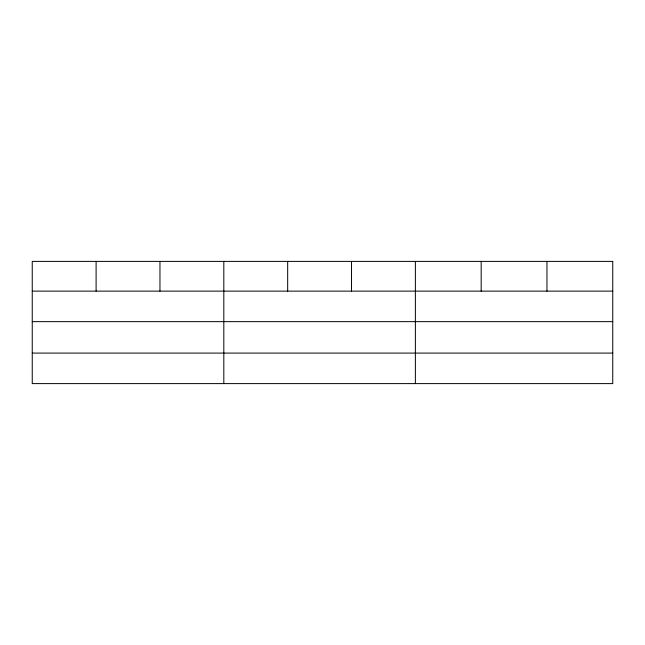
<?xml version="1.0" encoding="UTF-8"?>
<svg xmlns="http://www.w3.org/2000/svg" width="645" height="645" viewBox="0 0 645 645"><rect width="100%" height="100%" fill="white"/><g stroke="black" fill="none" stroke-linecap="round" stroke-linejoin="round"><path stroke-width="0.97" d="M32.25 291.129L612.75 291.129M32.25 321.645L612.75 321.645M32.25 353.089L612.75 353.089M546.96 261.394L546.96 291.129M481.17 261.394L481.17 291.129M415.38 261.394L415.38 383.606M351.525 261.394L351.525 291.129M287.67 261.394L287.67 291.129M223.815 261.394L223.815 383.606M159.96 261.394L159.96 291.129M96.105 261.394L96.105 291.129M612.75 261.394L32.25 261.394L32.25 383.606L612.75 383.606L612.75 261.394"/></g></svg>
